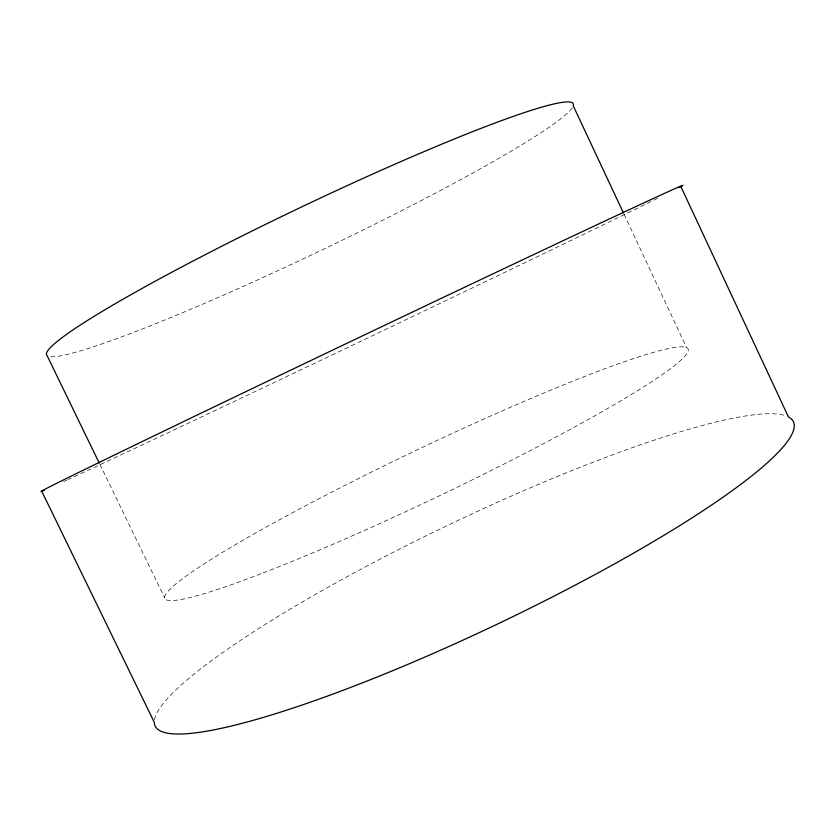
<?xml version="1.0" encoding="UTF-8"?>
<svg xmlns="http://www.w3.org/2000/svg" width="835" height="835" viewBox="0 0 835 835"><rect width="100%" height="100%" fill="white"/><g stroke="black" fill="none" stroke-linecap="round" stroke-linejoin="round"><path stroke-width="0.63" stroke-dasharray="4.17 3.13" d="M99.876 464.354L164.641 597.808M624.069 214.271L686.506 347.496M154.527 719.613A353.508 55.267 -25.5 0 1 443.427 527.386A353.508 55.267 -25.5 0 1 785.829 415.809M657.583 198.312A355.679 2.077 -25.5 0 1 364.008 339.741A355.679 2.077 -25.5 0 1 67.959 479.561M66.873 480.062A355.679 2.077 -25.5 0 1 63.752 481.492M572.142 107.903A291.718 23.797 -25.5 0 1 315.223 253.182A291.718 23.797 -25.5 0 1 48.983 356.451M263.119 572.956A289.881 25.52 -25.5 0 0 685.41 355.585A289.881 25.52 -25.5 0 0 330.921 492.546A289.881 25.52 -25.5 0 0 263.119 572.956"/><path stroke-width="1.25" d="M41.75 491.304L154.318 722.369A353.508 55.267 -25.5 0 0 505.885 620.019A353.508 55.267 -25.5 0 0 788.428 416.926L680.869 186.57M99.302 463.185L47.042 355.501A291.718 23.797 -25.5 0 1 306.174 204.773A291.718 23.797 -25.5 0 1 573.238 105.815L623.515 213.092M44.349 490.228A355.679 2.077 -25.5 0 1 364.29 335.002A355.679 2.077 -25.5 0 1 678.855 187.635"/></g></svg>
